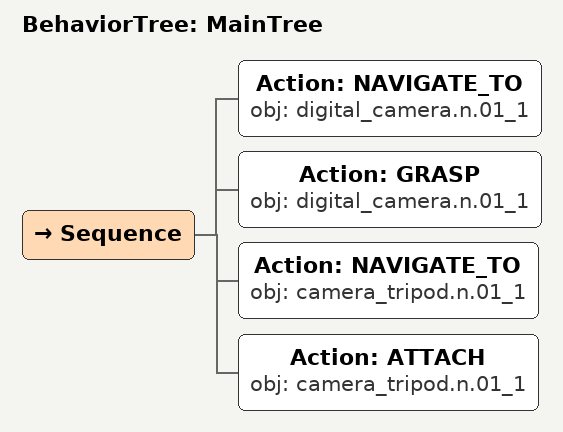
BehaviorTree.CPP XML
<root main_tree_to_execute="MainTree">
  <BehaviorTree ID="MainTree">
    <Sequence>
      <Action ID="NAVIGATE_TO" obj="digital_camera.n.01_1"/>
      <Action ID="GRASP" obj="digital_camera.n.01_1"/>
      <Action ID="NAVIGATE_TO" obj="camera_tripod.n.01_1"/>
      <Action ID="ATTACH" obj="camera_tripod.n.01_1"/>
    </Sequence>
  </BehaviorTree>
</root>
